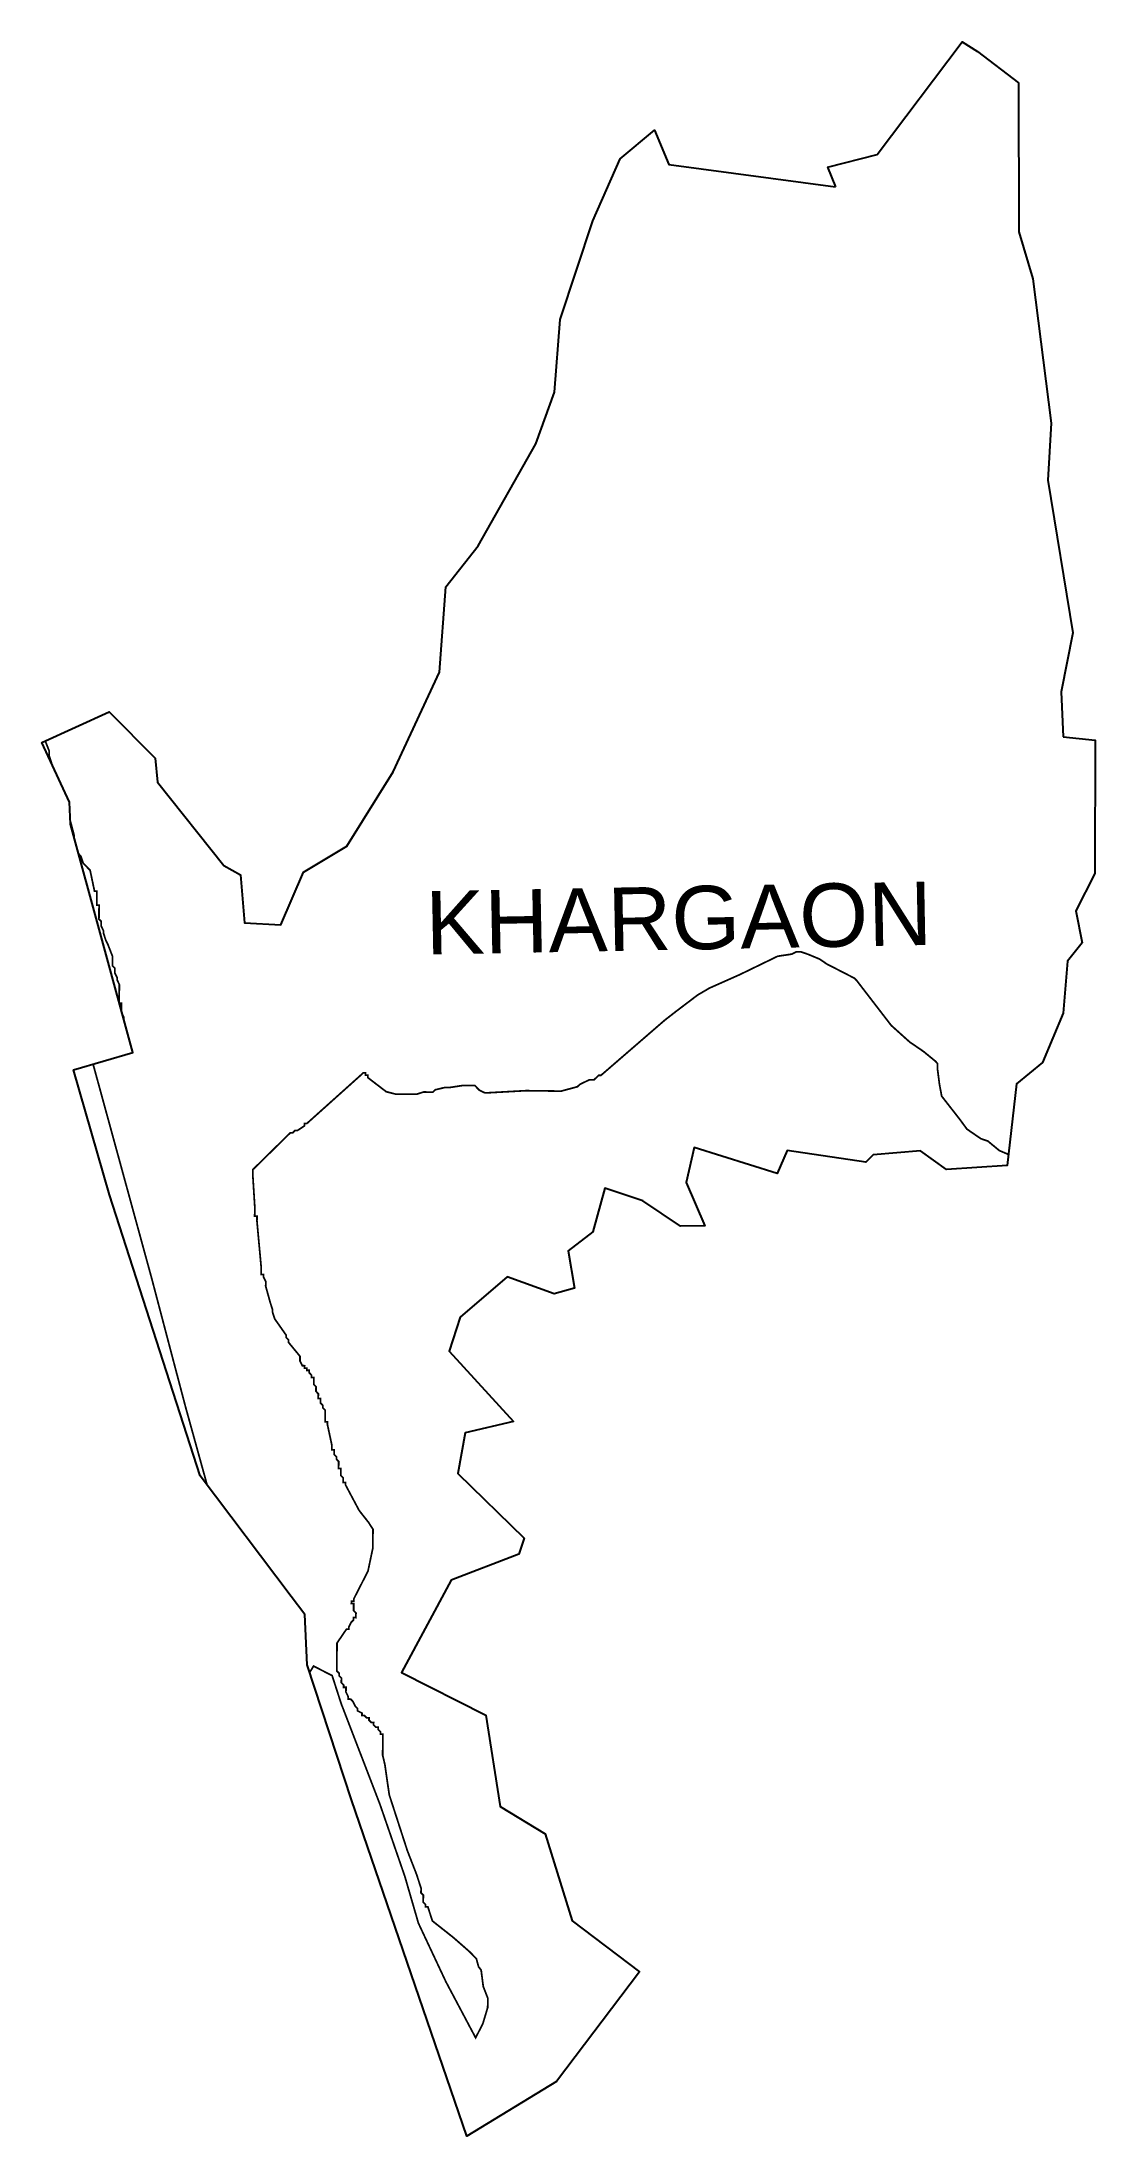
# Model space of a CAD drawing. Header units: metres. Extents: x 287585 to 289392, y 1999723 to 2003319.
import ezdxf

# ---------------------------------------------------------------- set-up
doc = ezdxf.new("R2010")
doc.units = ezdxf.units.M
for name, color, linetype in [('A-BLDG', 7, 'Continuous'), ('HAZARDS LINE', 1, 'Continuous'), ('village', 3, 'Continuous'), ('VILLAGE NAME', 250, 'Continuous')]:
    doc.layers.add(name, color=color, linetype=linetype)
doc.styles.get("Standard").update_dxf_attribs({"font": 'simplex.shx'})

msp = doc.modelspace()

# ---------------------------------------------------------------- linework, layer by layer
at = {"layer": 'A-BLDG', "color": 3, "flags": 128}
msp.add_lwpolyline([(288932.6, 2003103.9), (288946.4, 2003070.1)], dxfattribs=at)
at = {"layer": 'HAZARDS LINE', "lineweight": 18, "const_width": 3}
for points in [[(287601.1, 2002080.9), (287601.1, 2002081.2), (287597.2, 2002093.3), (287597.3, 2002101.3), (287590.4, 2002118.8)], [(287639.9, 2001954.2), (287639.9, 2001957), (287633.8, 2001980.2)], [(287725, 2001641.2), (287725.1, 2001644.5), (287721.1, 2001652.5), (287721.3, 2001668.5), (287717.3, 2001668.5), (287717.6, 2001700.5), (287713.7, 2001708.5), (287713.7, 2001712.5), (287709.8, 2001720.5), (287709.8, 2001728.5), (287705.9, 2001732.6), (287706, 2001748.6), (287698.2, 2001768.6), (287694.3, 2001776.6), (287690.4, 2001788.7), (287690.4, 2001792.7), (287686.5, 2001800.7), (287686.6, 2001808.7), (287682.6, 2001812.7), (287682.8, 2001836.7), (287678.8, 2001836.7), (287679, 2001860.7), (287675, 2001860.7), (287667.4, 2001896.8), (287663.4, 2001900.8), (287655.5, 2001908.9), (287651.6, 2001920.9), (287648, 2001924.6)], [(287868.3, 2000841), (287831, 2000976), (287796.2, 2001108.2), (287773, 2001196.4), (287672.6, 2001563.6)]]:
    msp.add_lwpolyline(points, dxfattribs=at)
at = {"layer": 'HAZARDS LINE', "lineweight": 18}
msp.add_lwpolyline([(289243.1, 2001408.8, 3.01, 3.01, 0), (289227.5, 2001415.5, 3.01, 3.01, 0), (289207.7, 2001431.8, 3.01, 3.01, 0), (289195.7, 2001435.9, 3.01, 3.01, 0), (289171.9, 2001452.3, 3.01, 3.01, 0), (289160.1, 2001468.4, 3.01, 3.01, 0), (289128.6, 2001508.9, 3.01, 3.01, 0), (289124.8, 2001529, 3.01, 3.01, 0), (289121.2, 2001557.1, 3.01, 3.01, 0), (289121.3, 2001565.1, 3.01, 3.01, 0), (289117.4, 2001569.2, 3.01, 3.01, 0), (289097.5, 2001585.5, 3.01, 3.01, 0), (289073.7, 2001601.8, 3.01, 3.01, 0), (289042, 2001630.3, 3.01, 3.01, 0), (288982.9, 2001707.2, 3.01, 3.01, 0), (288979, 2001711.3, 3.01, 3.01, 0), (288931.2, 2001735.9, 3.01, 3.01, 0), (288919.3, 2001744.1, 3.01, 3.01, 0), (288899.4, 2001752.4, 3.01, 3.01, 0), (288887.4, 2001756.5, 3.01, 3.01, 0), (288879.4, 2001756.7, 3.01, 3.01, 0), (288871.3, 2001752.7, 3.01, 3.01, 0), (288847.2, 2001749.1, 3.01, 3.01, 0), (288782.7, 2001717.8, 3.01, 3.01, 0), (288730.3, 2001694.5, 3.01, 3.01, 0), (288710.1, 2001682.7, 3.01, 3.01, 0), (288673.7, 2001655.1, 3.01, 3.01, 0), (288653.5, 2001639.4, 3.01, 3.01, 0), (288544, 2001544.6, 3.01, 3.01, 0), (288540, 2001544.7, 3.01, 3.01, 0), (288536, 2001540.7, 3.01, 3.01, 0), (288531.9, 2001536.8, 3.01, 3.01, 0), (288523.9, 2001536.9, 3.01, 3.01, 0), (288507.8, 2001529.1, 3.01, 3.01, 0), (288503.7, 2001525.1, 3.01, 3.01, 0), (288475.6, 2001517.5, 3.01, 3.01, 0), (288415.5, 2001518.3, 3.01, 3.01, 0), (288347.4, 2001514.5, 3, 3, 0), (288343.4, 2001515, 3, 3, 0), (288335.4, 2001519.1, 3, 3, 0), (288331.4, 2001523.1, 3, 3, 0), (288327.5, 2001527.2, 3, 3, 0), (288307.5, 2001527.3, 3, 3, 0), (288283.5, 2001523.6, 3, 3, 0), (288275.5, 2001523.6, 3, 3, 0), (288259.5, 2001519.8, 3, 3, 0), (288255.5, 2001515.8, 3, 3, 0), (288239.5, 2001516, 3, 3, 0), (288227.4, 2001512.1, 3, 3, 0), (288191.5, 2001512.4, 3, 3, 0), (288175.5, 2001516.5, 3, 3, 0), (288143.8, 2001540.8, 3, 3, 0), (288143.8, 2001544.8, 3, 3, 0), (288139.8, 2001544.8, 3, 3, 0), (288139.8, 2001548.8, 3, 3, 0), (288135.9, 2001548.9, 3, 3, 0), (288131.8, 2001544.9, 3, 3, 0), (288039.2, 2001461.8, 3, 3, 0), (288035.2, 2001461.8, 3, 3, 0), (288035.1, 2001457.8, 3, 3, 0), (288023.1, 2001449.9, 3, 3, 0), (288019.1, 2001450, 3, 3, 0), (288015, 2001446, 3, 3, 0), (288011, 2001446, 3, 3, 0), (287950.6, 2001386.6, 3, 3, 0), (287946.5, 2001382.7, 3, 3, 0), (287946.5, 2001374.7, 3, 3, 0), (287950, 2001318.7, 3, 3, 0), (287949.8, 2001302.7, 3, 3, 0), (287953.8, 2001302.7, 3, 3, 0), (287953.7, 2001294.7, 3, 3, 0), (287961, 2001214.7, 3, 3, 0), (287960.9, 2001202.7, 3, 3, 0), (287964.9, 2001202.6, 3, 3, 0), (287964.9, 2001198.6, 3, 3, 0), (287968.8, 2001190.6, 3, 3, 0), (287968.7, 2001182.6, 3, 3, 0), (287976.5, 2001154.6, 3, 3, 0), (287980.4, 2001142.5, 3, 3, 0), (287980.3, 2001138.5, 3, 3, 0), (287984.2, 2001126.5, 3, 3, 0), (288003.9, 2001098.4, 3, 3, 0), (288003.9, 2001094.4, 3, 3, 0), (288007.9, 2001090.3, 3, 3, 0), (288007.8, 2001086.3, 3, 3, 0), (288027.6, 2001062.2, 3, 3, 0), (288027.5, 2001054.2, 3, 3, 0), (288031.5, 2001046.2, 3, 3, 0), (288035.5, 2001046.1, 3, 3, 0), (288035.4, 2001042.1, 3, 3, 0), (288039.4, 2001042.1, 3, 3, 0), (288039.4, 2001038.1, 3, 3, 0), (288043.4, 2001038.1, 3, 3, 0), (288043.3, 2001034.1, 3, 3, 0), (288047.3, 2001030, 3, 3, 0), (288047.3, 2001026, 3, 3, 0), (288051.3, 2001026, 3, 3, 0), (288051.1, 2001014, 3, 3, 0), (288055.1, 2001010, 3, 3, 0), (288055, 2001002, 3, 3, 0), (288059, 2000997.9, 3, 3, 0), (288058.9, 2000989.9, 3, 3, 0), (288062.9, 2000989.9, 3, 3, 0), (288062.9, 2000981.9, 3, 3, 0), (288066.8, 2000977.9, 3, 3, 0), (288066.8, 2000973.9, 3, 3, 0), (288070.7, 2000969.9, 3, 3, 0), (288070.6, 2000949.9, 3, 3, 0), (288074.6, 2000949.8, 3, 3, 0), (288074.5, 2000945.8, 3, 3, 0), (288082.2, 2000909.8, 3, 3, 0), (288082.1, 2000901.8, 3, 3, 0), (288086.1, 2000901.8, 3, 3, 0), (288086, 2000893.8, 3, 3, 0), (288090, 2000889.7, 3, 3, 0), (288090, 2000885.7, 3, 3, 0), (288093.9, 2000881.7, 3, 3, 0), (288093.8, 2000869.7, 3, 3, 0), (288097.8, 2000869.7, 3, 3, 0), (288097.7, 2000857.7, 3, 3, 0), (288101.7, 2000853.7, 3, 3, 0), (288101.6, 2000845.7, 3, 3, 0), (288105.6, 2000845.6, 3, 3, 0), (288105.6, 2000841.6, 3, 3, 0), (288129.1, 2000797.5, 3, 3, 0), (288145, 2000777.3, 3, 3, 0), (288152.8, 2000765.3, 3, 3, 0), (288152.6, 2000733.3, 3, 3, 0), (288144.2, 2000693.4, 3, 3, 0), (288119.8, 2000645.7, 3, 3, 0), (288119.8, 2000641.7, 3, 3, 0), (288115.8, 2000641.7, 3, 3, 0), (288115.7, 2000637.7, 3, 3, 0), (288119.7, 2000637.7, 3, 3, 0), (288119.6, 2000625.7, 3, 3, 0), (288123.6, 2000621.6, 3, 3, 0), (288123.5, 2000613.6, 3, 3, 0), (288119.5, 2000613.7, 3, 3, 0), (288119.5, 2000609.7, 3, 3, 0), (288115.4, 2000605.7, 3, 3, 0), (288111.4, 2000597.8, 3, 3, 0), (288111.3, 2000593.8, 3, 3, 0), (288107.3, 2000593.8, 3, 3, 0), (288091.1, 2000570, 3, 3, 0), (288090.7, 2000522, 3, 3, 0), (288094.7, 2000518, 3, 3, 0), (288094.6, 2000514, 3, 3, 0), (288098.6, 2000509.9, 3, 3, 0), (288098.5, 2000502, 3, 3, 0), (288102.5, 2000497.9, 3, 3, 0), (288102.5, 2000493.9, 3, 3, 0), (288106.5, 2000493.9, 3, 3, 0), (288106.4, 2000485.9, 3, 3, 0), (288110.3, 2000477.9, 3, 3, 0), (288110.3, 2000473.9, 3, 3, 0), (288114.3, 2000473.8, 3, 3, 0), (288118.2, 2000469.8, 3, 3, 0), (288122.2, 2000461.8, 3, 3, 0), (288126.1, 2000457.7, 3, 3, 0), (288126.1, 2000453.7, 3, 3, 0), (288134, 2000449.7, 3, 3, 0), (288134, 2000445.7, 3, 3, 0), (288138, 2000445.6, 3, 3, 0), (288142, 2000441.6, 3, 3, 0), (288146, 2000441.6, 3, 3, 0), (288145.9, 2000437.6, 3, 3, 0), (288149.9, 2000433.5, 3, 3, 0), (288153.9, 2000433.5, 3, 3, 0), (288153.8, 2000429.5, 3, 3, 0), (288157.8, 2000425.5, 3, 3, 0), (288161.8, 2000425.4, 3, 3, 0), (288161.8, 2000421.4, 3, 3, 0), (288165.7, 2000417.4, 3, 3, 0), (288165.7, 2000413.4, 3, 3, 0), (288169.7, 2000413.4, 3, 3, 0), (288169.4, 2000377.4, 3, 3, 0), (288173.2, 2000361.4, 3, 3, 0), (288180.7, 2000309.4, 3, 3, 0), (288192.4, 2000273.3, 3, 3, 0), (288200.2, 2000249.2, 3, 3, 0), (288211.9, 2000213.1, 3, 3, 0), (288227.5, 2000173, 3, 3, 0), (288235.3, 2000149, 3, 3, 0), (288235.2, 2000141, 3, 3, 0), (288239.2, 2000137, 3, 3, 0), (288239, 2000125, 3, 3, 0), (288243, 2000120.9, 3, 3, 0), (288243, 2000116.9, 3, 3, 0), (288247, 2000116.9, 3, 3, 0), (288254.7, 2000092.9, 3, 3, 0), (288290.5, 2000064.6, 3, 3, 0), (288318.2, 2000040.3, 3, 3, 0), (288330.1, 2000028.2, 3, 3, 0), (288334, 2000014.2, 3.01, 3.01, 0), (288338.4, 2000008.4, 3.01, 3.01, 0), (288342, 1999980.3, 3.01, 3.01, 0), (288349.8, 1999960.2, 3.01, 3.01, 0), (288349.6, 1999944.2, 3.01, 3.01, 0), (288341.2, 1999916.2, 3.01, 3.01, 0), (288333, 1999900.3, 3, 3, 0), (288328.9, 1999892.3, 3, 3, 0), (288277.8, 1999988.7, 3, 3, 0), (288230.7, 2000089.1, 3, 3, 0), (288207.5, 2000169.2, 3, 3, 0), (288164.6, 2000293.5, 3, 3, 0), (288098.2, 2000466, 3, 3, 0), (288082.7, 2000514.1, 3, 3, 0), (288050.8, 2000530.4, 3, 3, 0), (288044.2, 2000519.5, 3, 3, 0)], format="xyseb", dxfattribs=at)
at = {"layer": 'village', "color": 3, "true_color": 0x00ff00}
for points in [[(288932.6, 2003103.9, 0), (289017.8, 2003125.5, 0), (289163.7, 2003318.9, 0), (289190.2, 2003302.3, 0), (289260.3, 2003248.4, 0), (289260.7, 2002993, 0), (289285, 2002912, 0), (289316.7, 2002664.5, 0), (289310.7, 2002566.6, 0), (289353.4, 2002304.5, 0), (289333.4, 2002203.3, 0), (289337.2, 2002125.6, 0)], [(289337.2, 2002125.6, 0), (289391.8, 2002120.1, 0), (289391.6, 2001890.9, 0), (289358.7, 2001827.1, 0), (289369.6, 2001772.3, 0), (289344.5, 2001740.8, 0), (289337.2, 2001651.5, 0), (289301.8, 2001566.7, 0), (289257.2, 2001529.8, 0), (289240.9, 2001390.1, 0), (289136.6, 2001383.2, 0), (289092.4, 2001414.8, 0), (289010.9, 2001407.9, 0), (288998.5, 2001395.3, 0), (288863.2, 2001415.3, 0), (288846.4, 2001376.1, 0), (288703.9, 2001420.6, 0), (288690.2, 2001360.4, 0), (288722, 2001286.3, 0), (288680.3, 2001285.9, 0), (288615.8, 2001328.9, 0), (288550.4, 2001351, 0), (288530.1, 2001276.1, 0), (288487.6, 2001243.1, 0), (288498.5, 2001179.3, 0), (288463.6, 2001169.6, 0), (288382.8, 2001198.5, 0), (288302.5, 2001129.2, 0), (288283.6, 2001070.8, 0), (288394, 2000950.3, 0), (288310.9, 2000931, 0), (288298.3, 2000860.8, 0), (288412, 2000749.9, 0), (288403, 2000722.8, 0), (288286.9, 2000677.9, 0), (288202, 2000519.3, 0), (288346.2, 2000446, 0), (288370.9, 2000289.3, 0), (288448.2, 2000242.5, 0), (288494.5, 2000093.2, 0), (288610.3, 2000005.7, 0), (288467.6, 1999817.3, 0), (288313.6, 1999723.5, 0), (288115.9, 2000301, 0), (288039.8, 2000532.8, 0), (288035.9, 2000618.9, 0), (288012.4, 2000650.1, 0), (287856.3, 2000856.8, 0), (287700.6, 2001339.2, 0), (287639, 2001553.8, 0), (287740.7, 2001583.6, 0), (287634, 2001975.8, 0), (287632.3, 2002013.4, 0), (287584.7, 2002116.2, 0), (287700.3, 2002168.9, 0), (287778.9, 2002089, 0), (287783.3, 2002047.8, 0), (287896.9, 2001904.7, 0), (287925.7, 2001888.7, 0), (287932.1, 2001806.4, 0), (287994.4, 2001802.9, 0), (288033.8, 2001893.5, 0), (288108, 2001938.1, 0), (288187.4, 2002065.8, 0), (288266.7, 2002236.6, 0), (288278, 2002383.2, 0), (288333.5, 2002453.5, 0), (288432.1, 2002628.8, 0), (288464.2, 2002717.4, 0), (288473.7, 2002842.2, 0), (288530.1, 2003011.8, 0), (288576.7, 2003118.2, 0), (288636.1, 2003167.5, 0), (288660.7, 2003108.3, 0), (288946.4, 2003070.1, 0)]]:
    msp.add_polyline3d(points, dxfattribs=at)

# ---------------------------------------------------------------- texts
at = {"layer": 'VILLAGE NAME', "insert": (288241.7, 2001860.6), "char_height": 108.748, "attachment_point": 1, "rotation": 1.1028}
msp.add_mtext_dynamic_manual_height_columns('{\\fArial|b0|i0|c0|p34;KHARGAON}', width=726.929, gutter_width=543.7, heights=[0], dxfattribs=at)

doc.saveas('drawing.dxf')
